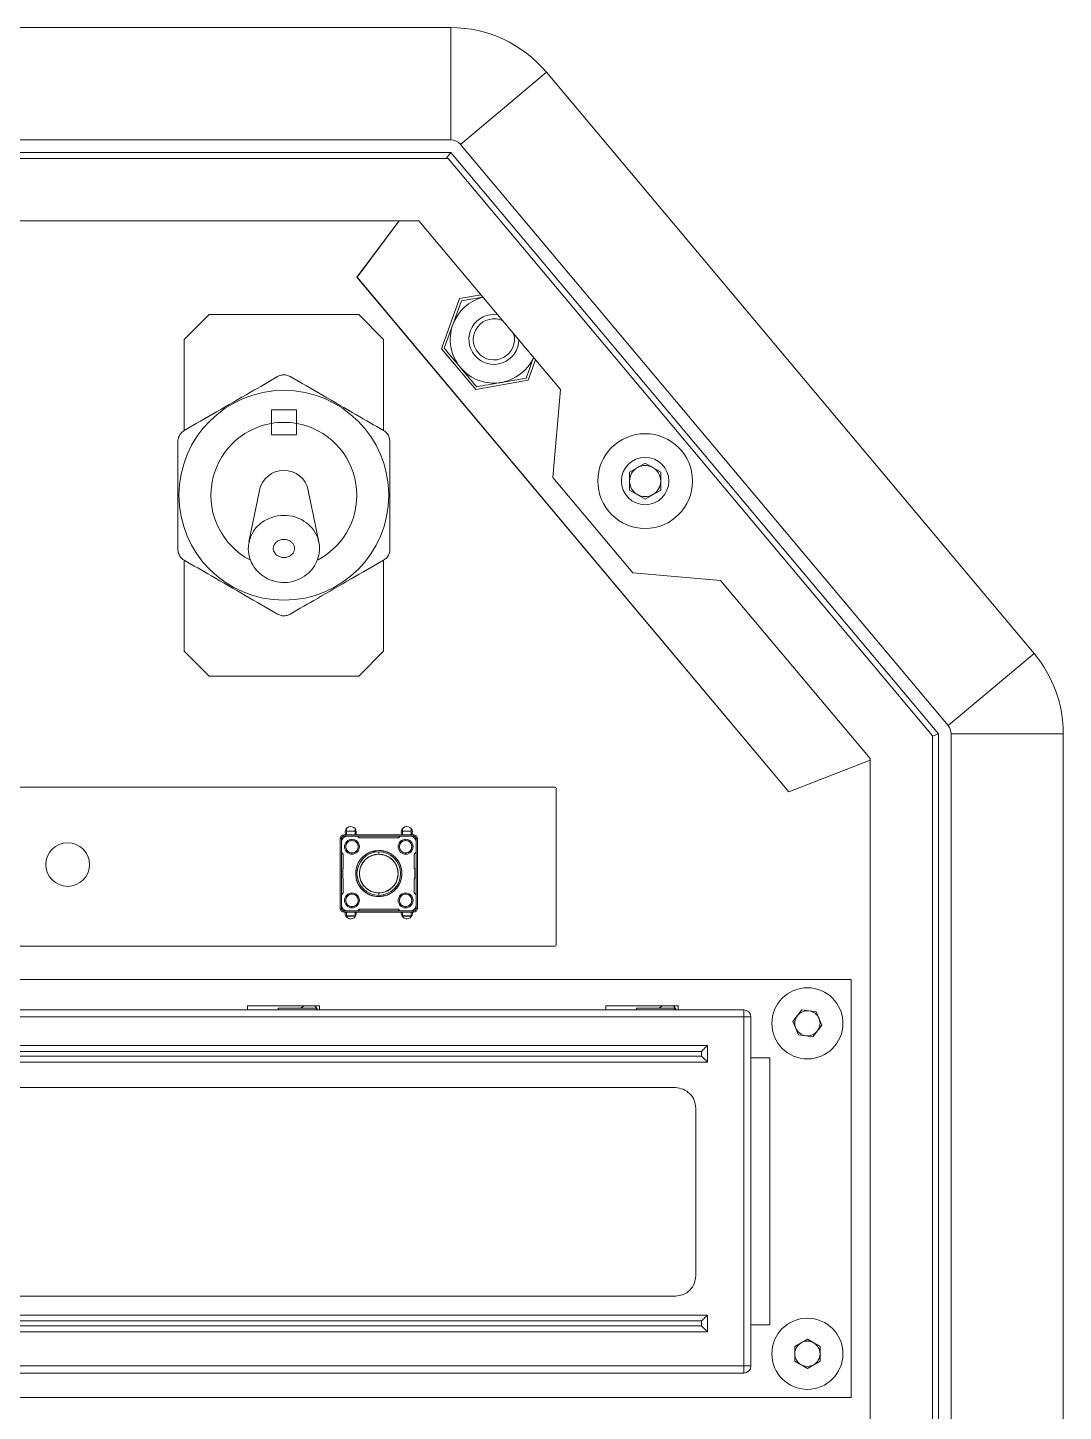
# Model space of a CAD drawing. Header units: millimetres. Extents: x -1 to 210, y -19 to 296.
# Drawn here: x 127.2 to 210.2, y 185.1 to 296.1 of the extents above; entities that cross this region are included whole.
import ezdxf

# ---------------------------------------------------------------- set-up
doc = ezdxf.new("R2010")
doc.units = ezdxf.units.MM

msp = doc.modelspace()

# ---------------------------------------------------------------- linework, layer by layer
at = {"color": 7, "linetype": 'Continuous', "lineweight": 15}
for p, q in [((48.35, 296.08), (161.13, 296.08)), ((161.13, 287.08), (161.13, 296.08)), ((161.89, 286.72), (168.79, 292.5)), ((168.79, 292.5), (207.9, 245.89)), ((161.13, 287.08), (48.35, 287.08)), ((201.01, 240.11), (161.89, 286.72)), ((161.13, 286.08), (48.35, 286.08)), ((160.91, 285.58), (48.58, 285.58)), ((161.13, 286.08), (160.75, 285.58)), ((160.75, 285.58), (161.13, 286.08)), ((199.74, 239.29), (160.91, 285.58)), ((200.24, 239.46), (161.13, 286.08)), ((158.57, 280.58), (50.91, 280.58)), ((156.99, 280.58), (153.6, 276.08)), ((153.61, 276.08), (156.99, 280.58)), ((169.92, 267.05), (158.57, 280.58)), ((188.24, 234.8), (153.6, 276.08)), ((188.24, 234.81), (153.61, 276.08)), ((161.83, 274.35), (160.37, 270.33)), ((163.55, 274.65), (161.83, 274.35)), ((161.98, 274.17), (163.69, 274.47)), ((141.74, 273.08), (139.74, 271.08)), ((153.74, 273.08), (141.74, 273.08)), ((155.74, 271.08), (153.74, 273.08)), ((160.6, 270.37), (161.29, 272.27)), ((139.74, 271.08), (139.74, 263.77)), ((155.74, 263.77), (155.74, 271.08)), ((160.37, 270.33), (163.12, 267.06)), ((167.77, 269.62), (167.18, 267.98)), ((167.32, 267.8), (167.92, 269.44)), ((163.12, 267.06), (167.32, 267.8)), ((167.18, 267.98), (165.19, 267.63)), ((169.3, 260.01), (169.92, 267.05)), ((148.74, 265.43), (146.74, 265.43)), ((146.74, 265.43), (146.74, 264.34)), ((148.74, 264.34), (148.74, 265.43)), ((146.74, 264.34), (146.74, 263.43)), ((148.74, 263.43), (148.74, 264.34)), ((146.74, 263.43), (148.74, 263.43)), ((175.46, 260.44), (176.71, 261.16)), ((176.71, 261.16), (177.96, 260.44)), ((175.72, 252.37), (169.3, 260.01)), ((175.46, 258.99), (175.46, 260.44)), ((177.96, 260.44), (177.96, 258.99)), ((145.78, 258.97), (144.94, 254.84)), ((150.54, 254.84), (149.7, 258.97)), ((176.71, 258.27), (175.46, 258.99)), ((177.96, 258.99), (176.71, 258.27)), ((139.74, 253.38), (139.74, 246.08)), ((155.74, 246.08), (155.74, 253.38)), ((182.76, 251.75), (175.72, 252.37)), ((194.74, 237.47), (182.76, 251.75)), ((139.74, 246.08), (141.74, 244.08)), ((153.74, 244.08), (155.74, 246.08)), ((201.01, 240.11), (207.9, 245.89)), ((141.74, 244.08), (153.74, 244.08)), ((199.74, 239.27), (200.24, 239.46)), ((200.24, 239.46), (199.74, 239.27)), ((199.74, 173.91), (199.74, 239.29)), ((200.24, 173.41), (200.24, 239.46)), ((201.24, 239.46), (210.24, 239.46)), ((201.24, 173.07), (201.24, 239.46)), ((210.24, 239.46), (210.24, 173.07)), ((194.74, 175.73), (194.74, 237.47)), ((188.24, 234.8), (194.74, 237.33)), ((194.74, 237.33), (188.24, 234.81)), ((39.45, 235.18), (169.45, 235.18)), ((169.58, 235.05), (169.58, 222.55)), ((152.25, 231.05), (152.25, 225.45)), ((152.35, 231.05), (152.25, 231.05)), ((152.35, 230.75), (152.35, 231.05)), ((158.15, 231.35), (152.55, 231.35)), ((152.55, 231.35), (152.55, 231.25)), ((152.55, 231.25), (152.85, 231.25)), ((152.75, 231.65), (152.75, 231.85)), ((152.75, 231.65), (153.45, 231.65)), ((152.75, 231.65), (153.45, 231.65)), ((152.75, 231.65), (152.75, 231.35)), ((152.91, 231.35), (152.75, 231.35)), ((152.85, 231.25), (153.59, 231.25)), ((153.2, 230.9), (153.2, 231)), ((153.45, 231.35), (153.29, 231.35)), ((153.45, 231.65), (153.45, 231.85)), ((153.45, 231.35), (153.45, 231.65)), ((157.11, 231.25), (153.59, 231.25)), ((153.85, 231.1), (156.85, 231.1)), ((157.85, 231.25), (157.11, 231.25)), ((157.25, 231.65), (157.25, 231.85)), ((157.95, 231.65), (157.25, 231.65)), ((157.95, 231.65), (157.25, 231.65)), ((157.25, 231.65), (157.25, 231.35)), ((157.41, 231.35), (157.25, 231.35)), ((157.5, 230.9), (157.5, 231)), ((157.95, 231.35), (157.79, 231.35)), ((157.85, 231.25), (158.15, 231.25)), ((157.95, 231.85), (157.95, 231.65)), ((157.95, 231.35), (157.95, 231.65)), ((158.15, 231.25), (158.15, 231.35)), ((158.35, 231.05), (158.45, 231.05)), ((158.35, 231.05), (158.35, 230.75)), ((158.45, 225.45), (158.45, 231.05)), ((152.35, 230.01), (152.35, 230.75)), ((152.35, 230.01), (152.35, 226.49)), ((152.5, 229.75), (152.5, 228.7)), ((153.2, 229.8), (153.2, 229.9)), ((155.35, 230.1), (154.69, 229.97)), ((155.35, 230), (155.35, 229.8)), ((157.5, 229.8), (157.5, 229.9)), ((158.2, 229.75), (158.2, 228.7)), ((158.35, 230.01), (158.35, 230.75)), ((158.35, 226.49), (158.35, 230.01)), ((152.48, 227.86), (152.48, 228.63)), ((158.23, 228.63), (158.23, 227.86)), ((152.5, 226.75), (152.5, 227.8)), ((158.2, 227.8), (158.2, 226.75)), ((152.35, 225.75), (152.35, 226.49)), ((153.2, 226.7), (153.2, 226.6)), ((155.35, 226.7), (155.35, 226.5)), ((155.35, 226.4), (156.02, 226.52)), ((157.5, 226.6), (157.5, 226.7)), ((158.35, 226.49), (158.35, 225.75)), ((152.35, 225.45), (152.25, 225.45)), ((152.35, 225.75), (152.35, 225.45)), ((152.55, 225.15), (152.55, 225.25)), ((152.85, 225.25), (152.55, 225.25)), ((153.59, 225.25), (152.85, 225.25)), ((153.2, 225.6), (153.2, 225.5)), ((157.11, 225.25), (153.59, 225.25)), ((156.85, 225.4), (153.85, 225.4)), ((157.85, 225.25), (157.11, 225.25)), ((157.5, 225.5), (157.5, 225.6)), ((158.15, 225.25), (157.85, 225.25)), ((158.15, 225.15), (158.15, 225.25)), ((158.35, 225.75), (158.35, 225.45)), ((158.35, 225.45), (158.45, 225.45)), ((152.55, 225.15), (158.15, 225.15)), ((152.65, 225.07), (152.66, 225.15)), ((152.75, 225.15), (152.91, 225.15)), ((152.75, 225.15), (152.75, 224.85)), ((153.45, 224.85), (152.75, 224.85)), ((152.75, 224.84), (152.75, 224.79)), ((153.45, 224.84), (152.75, 224.84)), ((153.29, 225.15), (153.45, 225.15)), ((153.45, 224.85), (153.45, 225.15)), ((153.45, 224.84), (153.45, 224.79)), ((157.15, 225.07), (157.16, 225.15)), ((157.25, 225.15), (157.41, 225.15)), ((157.25, 225.15), (157.25, 224.85)), ((157.25, 224.85), (157.95, 224.85)), ((157.95, 224.84), (157.25, 224.84)), ((157.25, 224.79), (157.25, 224.84)), ((157.79, 225.15), (157.95, 225.15)), ((157.95, 224.85), (157.95, 225.15)), ((157.95, 224.84), (157.95, 224.79)), ((169.45, 222.43), (39.45, 222.43)), ((193.22, 219.74), (14.74, 219.74)), ((193.22, 186.24), (193.22, 219.74)), ((150.61, 217.63), (144.82, 217.63)), ((144.82, 217.63), (144.82, 217.33)), ((149.36, 217.63), (149.06, 217.45)), ((150.34, 217.45), (150.23, 217.63)), ((150.44, 217.33), (150.25, 217.63)), ((150.61, 217.33), (150.61, 217.63)), ((173.57, 217.63), (173.57, 217.33)), ((179.36, 217.63), (173.57, 217.63)), ((178.11, 217.63), (177.82, 217.45)), ((179.09, 217.45), (178.98, 217.63)), ((179.19, 217.33), (179, 217.63)), ((179.36, 217.33), (179.36, 217.63)), ((24.77, 217.33), (184.62, 217.33)), ((24.77, 216.75), (184.62, 216.75)), ((147.27, 217.33), (147.27, 217.45)), ((147.27, 217.45), (150.34, 217.45)), ((147.27, 217.33), (147.27, 217.45)), ((150.34, 217.45), (150.34, 217.33)), ((176.02, 217.45), (179.09, 217.45)), ((176.02, 217.33), (176.02, 217.45)), ((176.02, 217.33), (176.02, 217.45)), ((179.09, 217.45), (179.09, 217.33)), ((184.62, 216.75), (184.62, 217.33)), ((184.62, 216.75), (184.62, 188.77)), ((185.19, 216.75), (184.62, 216.75)), ((185.19, 216.75), (185.19, 188.77)), ((188.56, 216.39), (189.27, 217.32)), ((189.01, 215.31), (188.56, 216.39)), ((189.27, 217.32), (190.43, 217.16)), ((190.43, 217.16), (190.87, 216.09)), ((190.16, 215.16), (189.01, 215.31)), ((190.87, 216.09), (190.16, 215.16)), ((181.71, 214.47), (27.8, 214.47)), ((181.71, 213.13), (181.71, 214.47)), ((27.8, 213.13), (181.71, 213.13)), ((181.23, 213.99), (28.28, 213.99)), ((28.28, 213.6), (181.23, 213.6)), ((181.23, 213.6), (181.23, 213.99)), ((185.19, 213.47), (186.71, 213.47)), ((186.71, 213.47), (186.71, 192.05)), ((179.13, 211.08), (30.38, 211.08)), ((180.77, 196), (180.77, 209.44)), ((30.38, 194.37), (179.13, 194.37)), ((181.71, 192.85), (27.8, 192.85)), ((181.23, 192.37), (28.28, 192.37)), ((28.28, 191.98), (181.23, 191.98)), ((181.23, 191.98), (181.23, 192.37)), ((181.71, 191.51), (181.71, 192.85)), ((186.71, 192.05), (185.19, 192.05)), ((27.8, 191.51), (181.71, 191.51)), ((188.71, 190.32), (189.72, 190.9)), ((189.72, 190.9), (190.73, 190.32)), ((188.71, 189.15), (188.71, 190.32)), ((190.73, 190.32), (190.73, 189.15)), ((184.62, 188.77), (24.77, 188.77)), ((184.62, 188.19), (184.62, 188.77)), ((184.62, 188.77), (185.19, 188.77)), ((189.72, 188.57), (188.71, 189.15)), ((190.73, 189.15), (189.72, 188.57)), ((184.62, 188.19), (24.77, 188.19)), ((14.74, 186.24), (193.22, 186.24))]:
    msp.add_line(p, q, dxfattribs=at)
at = {"color": 7, "linetype": 'Continuous', "lineweight": 15, "flags": 128}
for points in [[(152.71, 231.35), (152.69, 231.4), (152.65, 231.57)], [(157.21, 231.35), (157.19, 231.4), (157.15, 231.57)]]:
    msp.add_lwpolyline(points, dxfattribs=at)
at = {"color": 7, "linetype": 'Continuous', "lineweight": 15}
for centre, radius in [((147.74, 258.58), 8.41), ((176.71, 259.72), 3.8), ((176.71, 259.72), 1.9), ((130.4, 228.97), 1.75), ((189.72, 216.24), 2.85), ((189.72, 189.74), 2.85)]:
    msp.add_circle(centre, radius, dxfattribs=at)
for centre, radius, start, end in [((161.13, 286.08), 10, 40, 90), ((161.13, 286.08), 1, 40, 90), ((164.58, 271.08), 3.5, 104.4887, 160), ((164.58, 271.08), 2, 81.0877, 358.9123), ((164.58, 271.08), 3.5, 160, 220), ((164.58, 271.08), 1.65, 63.9949, 16.0051), ((164.58, 271.08), 3.5, 280, 335.5113), ((164.58, 271.08), 3.5, 220, 280), ((147.74, 258.58), 5.85, 99.8425, 242.3535), ((147.74, 258.58), 5.85, 80.1575, 99.8425), ((147.74, 258.58), 5.85, 297.9869, 80.1575), ((176.71, 259.72), 1.25, 120, 180), ((176.71, 259.72), 1.25, 60, 120), ((176.71, 259.72), 1.25, 0, 60), ((147.74, 258.58), 2, 11.3701, 168.8012), ((176.71, 259.72), 1.25, 180, 240), ((176.71, 259.72), 1.25, 300, 0), ((176.71, 259.72), 1.25, 240, 300), ((200.24, 239.46), 10, 0, 40), ((200.24, 239.46), 1, 0, 40), ((169.45, 235.05), 0.126, 359.6977, 90.3023), ((153.1, 231.57), 0.45, 330.006, 180), ((157.6, 231.57), 0.45, 330.006, 180), ((152.55, 231.05), 0.3, 90, 180), ((152.85, 230.75), 0.5, 90, 180), ((152.55, 231.05), 0.2, 90, 180), ((153.2, 230.4), 0.6, 90, 270), ((153.2, 230.4), 0.5, 90, 270), ((153.2, 230.4), 0.6, 270, 90), ((153.2, 230.4), 0.5, 270, 90), ((153.59, 231.1), 0.15, 30, 90), ((153.85, 231.25), 0.15, 210, 270), ((156.85, 231.25), 0.15, 270, 330), ((157.5, 230.4), 0.6, 90, 270), ((157.11, 231.1), 0.15, 90, 150), ((157.5, 230.4), 0.5, 90, 270), ((157.5, 230.4), 0.6, 270, 90), ((157.5, 230.4), 0.5, 270, 90), ((157.85, 230.75), 0.5, 0, 90), ((158.15, 231.05), 0.3, 0, 90), ((158.15, 231.05), 0.2, 0, 90), ((152.5, 230.01), 0.15, 180, 240), ((152.35, 229.75), 0.15, 0, 60), ((155.35, 228.25), 1.85, 90, 270), ((155.35, 228.25), 1.75, 90, 270), ((155.35, 228.25), 1.55, 90, 270), ((155.35, 228.25), 1.85, 270, 90), ((155.35, 228.25), 1.75, 270, 90), ((155.35, 228.25), 1.55, 270, 90), ((158.35, 229.75), 0.15, 120, 180), ((158.2, 230.01), 0.15, 300, 0), ((152.4, 228.7), 0.1, 318.5904, 0), ((158.3, 228.7), 0.1, 180, 221.4096), ((152.4, 227.8), 0.1, 0, 41.4096), ((158.3, 227.8), 0.1, 138.5904, 180), ((152.5, 226.49), 0.15, 120, 180), ((152.35, 226.75), 0.15, 300, 0), ((153.2, 226.1), 0.6, 90, 270), ((153.2, 226.1), 0.5, 90, 270), ((153.2, 226.1), 0.6, 270, 90), ((153.2, 226.1), 0.5, 270, 90), ((157.5, 226.1), 0.6, 90, 270), ((157.5, 226.1), 0.5, 90, 270), ((157.5, 226.1), 0.6, 270, 90), ((157.5, 226.1), 0.5, 270, 90), ((158.35, 226.75), 0.15, 180, 240), ((158.2, 226.49), 0.15, 0, 60), ((152.55, 225.45), 0.3, 180, 270), ((152.85, 225.75), 0.5, 180, 270), ((152.55, 225.45), 0.2, 180, 270), ((153.59, 225.4), 0.15, 270, 330), ((153.85, 225.25), 0.15, 90, 150), ((156.85, 225.25), 0.15, 30, 90), ((157.11, 225.4), 0.15, 210, 270), ((157.85, 225.75), 0.5, 270, 0), ((158.15, 225.45), 0.3, 270, 0), ((158.15, 225.45), 0.2, 270, 0), ((153.1, 225.07), 0.45, 180, 9.5994), ((157.6, 225.07), 0.45, 180, 9.5994), ((169.45, 222.55), 0.126, 269.6992, 0.3017), ((184.62, 216.75), 0.574, 0, 90), ((189.72, 216.24), 1.01, 142.5227, 202.5227), ((189.72, 216.24), 1.01, 82.5227, 142.5227), ((189.72, 216.24), 1.01, 22.5227, 82.5227), ((189.72, 216.24), 1.01, 322.5227, 22.5227), ((189.72, 216.24), 1.01, 202.5227, 262.5227), ((189.72, 216.24), 1.01, 262.5227, 322.5227), ((189.72, 189.74), 1.01, 120, 180), ((189.72, 189.74), 1.01, 180, 240), ((189.72, 189.74), 1.01, 60, 120), ((189.72, 189.74), 1.01, 0, 60), ((189.72, 189.74), 1.01, 300, 0), ((184.62, 188.77), 0.574, 270, 0), ((189.72, 189.74), 1.01, 240, 300)]:
    msp.add_arc(centre, radius, start, end, dxfattribs=at)
for points, knots in [([(161.29, 272.27), (161.31, 272.32), (161.54, 272.96), (161.77, 273.59), (161.98, 274.17)], [0, 0, 0, 0, 0.070175, 1, 1, 1, 1]), ([(161.9, 268.83), (161.78, 268.97), (161.34, 269.49), (160.91, 270), (160.6, 270.37)], [0, 0, 0, 0, 0.268633, 1, 1, 1, 1]), ([(163.2, 267.28), (163.09, 267.41), (162.66, 267.91), (162.22, 268.44), (161.9, 268.83)], [0, 0, 0, 0, 0.25755, 1, 1, 1, 1]), ([(139.74, 263.77), (140.61, 264.27), (142.36, 265.28), (144.9, 266.75), (146.52, 267.68), (147.24, 268.1)], [0, 0, 0, 0, 0.348909, 0.707029, 1, 1, 1, 1]), ([(148.24, 268.1), (148.15, 268.15), (147.96, 268.23), (147.64, 268.25), (147.4, 268.19), (147.27, 268.12), (147.24, 268.1)], [0, 0, 0, 0, 0.298465, 0.597313, 0.889443, 1, 1, 1, 1]), ([(148.24, 268.1), (149.11, 267.6), (150.86, 266.59), (153.4, 265.12), (155.02, 264.19), (155.74, 263.77)], [0, 0, 0, 0, 0.348909, 0.707029, 1, 1, 1, 1]), ([(165.19, 267.63), (165.14, 267.62), (164.47, 267.5), (163.81, 267.39), (163.2, 267.28)], [0, 0, 0, 0, 0.070173, 1, 1, 1, 1]), ([(139.74, 263.77), (139.66, 263.71), (139.49, 263.59), (139.32, 263.32), (139.25, 263.08), (139.24, 262.94), (139.24, 262.91)], [0, 0, 0, 0, 0.29847, 0.597318, 0.889445, 1, 1, 1, 1]), ([(156.24, 262.91), (156.23, 263.01), (156.21, 263.22), (156.06, 263.5), (155.89, 263.68), (155.77, 263.75), (155.74, 263.77)], [0, 0, 0, 0, 0.298465, 0.597311, 0.889445, 1, 1, 1, 1]), ([(139.24, 254.25), (139.24, 254.46), (139.24, 255.68), (139.24, 257.97), (139.24, 260.67), (139.24, 262.3), (139.24, 262.91)], [0, 0, 0, 0, 0.076591, 0.427385, 0.788397, 1, 1, 1, 1]), ([(156.24, 262.91), (156.24, 262.3), (156.24, 260.7), (156.24, 258), (156.24, 255.71), (156.24, 254.46), (156.24, 254.25)], [0, 0, 0, 0, 0.211602, 0.562104, 0.923409, 1, 1, 1, 1]), ([(144.96, 254.9), (145.05, 255.17), (145.24, 255.74), (145.72, 256.22), (146.29, 256.62), (146.95, 256.92), (147.93, 257.01), (148.81, 256.82), (149.57, 256.41), (150.14, 255.81), (150.47, 255.27), (150.5, 254.93), (150.51, 254.86)], [0, 0, 0, 0, 0.1165242, 0.240955, 0.2619552, 0.3975407, 0.5239034, 0.6419287, 0.7528634, 0.8594203, 0.9736585, 1, 1, 1, 1]), ([(139.24, 254.25), (139.25, 254.14), (139.27, 253.94), (139.42, 253.65), (139.59, 253.47), (139.71, 253.4), (139.74, 253.38)], [0, 0, 0, 0, 0.298465, 0.597312, 0.889439, 1, 1, 1, 1]), ([(144.98, 254.9), (144.95, 254.76), (144.85, 254.36), (144.93, 253.7), (145.21, 252.99), (145.66, 252.41), (146.26, 251.95), (146.99, 251.65), (147.8, 251.55), (148.64, 251.68), (149.4, 252.05), (149.99, 252.59), (150.4, 253.24), (150.59, 253.97), (150.63, 254.53), (150.53, 254.82), (150.52, 254.87)], [0, 0, 0, 0, 0.042612, 0.123111, 0.197712, 0.271159, 0.34625, 0.424754, 0.506618, 0.59177, 0.680025, 0.757761, 0.833777, 0.90914, 0.984814, 1, 1, 1, 1]), ([(148.56, 254.14), (148.58, 254.19), (148.6, 254.31), (148.58, 254.5), (148.48, 254.69), (148.32, 254.86), (148.09, 254.99), (147.8, 255.06), (147.48, 255.03), (147.19, 254.89), (146.99, 254.68), (146.89, 254.45), (146.88, 254.23), (146.95, 254.04), (147.07, 253.86), (147.26, 253.71), (147.52, 253.6), (147.83, 253.57), (148.14, 253.65), (148.39, 253.82), (148.52, 254), (148.55, 254.11), (148.56, 254.14)], [0, 0, 0, 0, 0.031289, 0.07422, 0.115227, 0.160752, 0.213494, 0.273394, 0.338273, 0.404225, 0.466222, 0.509995, 0.553913, 0.594691, 0.632157, 0.684411, 0.740616, 0.802873, 0.868115, 0.932328, 0.981568, 1, 1, 1, 1]), ([(155.74, 253.38), (155.83, 253.44), (156, 253.56), (156.17, 253.83), (156.24, 254.07), (156.24, 254.21), (156.24, 254.25)], [0, 0, 0, 0, 0.298469, 0.597318, 0.889445, 1, 1, 1, 1]), ([(147.24, 249.05), (146.38, 249.55), (144.62, 250.56), (142.08, 252.03), (140.47, 252.96), (139.74, 253.38)], [0, 0, 0, 0, 0.348909, 0.707029, 1, 1, 1, 1]), ([(155.74, 253.38), (154.88, 252.88), (153.12, 251.87), (150.58, 250.4), (148.97, 249.47), (148.24, 249.05)], [0, 0, 0, 0, 0.348909, 0.70703, 1, 1, 1, 1]), ([(147.24, 249.05), (147.34, 249.01), (147.52, 248.92), (147.84, 248.91), (148.09, 248.97), (148.21, 249.03), (148.24, 249.05)], [0, 0, 0, 0, 0.2984684, 0.5973149, 0.8894432, 1, 1, 1, 1]), ([(152.35, 230.75), (152.36, 230.81), (152.37, 230.91), (152.43, 231.02), (152.49, 231.1), (152.57, 231.17), (152.69, 231.23), (152.79, 231.24), (152.85, 231.25)], [0, 0, 0, 0, 0.23944, 0.368217, 0.499997, 0.628776, 0.760555, 1, 1, 1, 1]), ([(152.55, 231.25), (152.53, 231.24), (152.47, 231.24), (152.42, 231.2), (152.38, 231.16), (152.36, 231.11), (152.35, 231.07), (152.35, 231.05)], [0, 0, 0, 0, 0.250847, 0.499127, 0.624048, 0.745973, 1, 1, 1, 1]), ([(153.2, 230.9), (153.14, 230.89), (153.04, 230.88), (152.93, 230.82), (152.85, 230.75), (152.78, 230.67), (152.72, 230.56), (152.71, 230.46), (152.7, 230.4)], [0, 0, 0, 0, 0.239444, 0.368223, 0.499999, 0.628783, 0.76056, 1, 1, 1, 1]), ([(152.75, 231.35), (152.75, 231.39), (152.75, 231.47), (152.75, 231.57), (152.75, 231.63), (152.75, 231.64), (152.75, 231.65)], [0, 0, 0, 0, 0.250553, 0.499895, 0.747775, 1, 1, 1, 1]), ([(153.7, 230.4), (153.69, 230.46), (153.68, 230.56), (153.62, 230.67), (153.56, 230.75), (153.48, 230.82), (153.36, 230.88), (153.26, 230.89), (153.2, 230.9)], [0, 0, 0, 0, 0.2394407, 0.3682195, 0.4999999, 0.6287739, 0.7605583, 1, 1, 1, 1]), ([(153.45, 231.65), (153.45, 231.64), (153.45, 231.63), (153.45, 231.57), (153.45, 231.47), (153.45, 231.39), (153.45, 231.35)], [0, 0, 0, 0, 0.250549, 0.499894, 0.747774, 1, 1, 1, 1]), ([(153.59, 231.25), (153.6, 231.25), (153.63, 231.24), (153.67, 231.23), (153.7, 231.2), (153.71, 231.18), (153.72, 231.17)], [0, 0, 0, 0, 0.251207, 0.499908, 0.745869, 1, 1, 1, 1]), ([(153.72, 231.17), (153.73, 231.16), (153.74, 231.14), (153.78, 231.12), (153.81, 231.1), (153.84, 231.1), (153.85, 231.1)], [0, 0, 0, 0, 0.251218, 0.499902, 0.74587, 1, 1, 1, 1]), ([(156.85, 231.1), (156.86, 231.1), (156.89, 231.1), (156.93, 231.12), (156.96, 231.14), (156.97, 231.16), (156.98, 231.17)], [0, 0, 0, 0, 0.251211, 0.499911, 0.74587, 1, 1, 1, 1]), ([(156.98, 231.17), (156.99, 231.18), (157, 231.2), (157.04, 231.23), (157.07, 231.24), (157.1, 231.25), (157.11, 231.25)], [0, 0, 0, 0, 0.251214, 0.499892, 0.745875, 1, 1, 1, 1]), ([(157.5, 230.9), (157.44, 230.89), (157.34, 230.88), (157.23, 230.82), (157.15, 230.75), (157.08, 230.67), (157.02, 230.56), (157.01, 230.46), (157, 230.4)], [0, 0, 0, 0, 0.239444, 0.368225, 0.499999, 0.628783, 0.76056, 1, 1, 1, 1]), ([(157.25, 231.35), (157.25, 231.39), (157.25, 231.47), (157.25, 231.57), (157.25, 231.63), (157.25, 231.64), (157.25, 231.65)], [0, 0, 0, 0, 0.250553, 0.499895, 0.747775, 1, 1, 1, 1]), ([(158, 230.4), (157.99, 230.46), (157.98, 230.56), (157.92, 230.67), (157.86, 230.75), (157.78, 230.82), (157.66, 230.88), (157.56, 230.89), (157.5, 230.9)], [0, 0, 0, 0, 0.2394403, 0.3682189, 0.4999991, 0.6287789, 0.7605587, 1, 1, 1, 1]), ([(157.85, 231.25), (157.91, 231.24), (158.01, 231.23), (158.13, 231.17), (158.21, 231.1), (158.27, 231.02), (158.33, 230.91), (158.34, 230.81), (158.35, 230.75)], [0, 0, 0, 0, 0.239444, 0.369383, 0.500001, 0.629935, 0.76056, 1, 1, 1, 1]), ([(157.95, 231.65), (157.95, 231.64), (157.95, 231.63), (157.95, 231.57), (157.95, 231.47), (157.95, 231.39), (157.95, 231.35)], [0, 0, 0, 0, 0.250549, 0.499894, 0.747774, 1, 1, 1, 1]), ([(158.35, 231.05), (158.35, 231.07), (158.34, 231.13), (158.3, 231.18), (158.26, 231.21), (158.22, 231.24), (158.18, 231.24), (158.15, 231.25)], [0, 0, 0, 0, 0.2508472, 0.4991179, 0.6240527, 0.7459804, 1, 1, 1, 1]), ([(152.43, 229.88), (152.42, 229.88), (152.39, 229.9), (152.37, 229.93), (152.35, 229.97), (152.35, 229.99), (152.35, 230.01)], [0, 0, 0, 0, 0.25121, 0.499893, 0.745853, 1, 1, 1, 1]), ([(152.5, 229.75), (152.5, 229.76), (152.5, 229.79), (152.48, 229.82), (152.46, 229.85), (152.44, 229.87), (152.43, 229.88)], [0, 0, 0, 0, 0.251231, 0.499898, 0.745889, 1, 1, 1, 1]), ([(152.7, 230.4), (152.71, 230.33), (152.72, 230.24), (152.78, 230.12), (152.84, 230.04), (152.92, 229.98), (153.04, 229.91), (153.14, 229.9), (153.2, 229.9)], [0, 0, 0, 0, 0.239447, 0.368225, 0.500003, 0.628776, 0.760559, 1, 1, 1, 1]), ([(153.2, 229.9), (153.26, 229.9), (153.36, 229.91), (153.48, 229.98), (153.56, 230.04), (153.62, 230.12), (153.68, 230.24), (153.69, 230.33), (153.7, 230.4)], [0, 0, 0, 0, 0.23944, 0.36822, 0.499993, 0.628778, 0.760552, 1, 1, 1, 1]), ([(155.35, 230.1), (155.12, 230.07), (154.76, 230.03), (154.33, 229.8), (154.03, 229.56), (153.79, 229.27), (153.57, 228.84), (153.46, 228.25), (153.57, 227.65), (153.79, 227.22), (154.03, 226.93), (154.33, 226.69), (154.76, 226.46), (155.12, 226.42), (155.35, 226.4)], [0, 0, 0, 0, 0.119722, 0.184814, 0.25, 0.315093, 0.380279, 0.5, 0.619722, 0.684814, 0.75, 0.815093, 0.880279, 1, 1, 1, 1]), ([(155.35, 229.8), (155.16, 229.78), (154.86, 229.74), (154.49, 229.55), (154.25, 229.35), (154.05, 229.1), (153.85, 228.74), (153.82, 228.44), (153.8, 228.25)], [0, 0, 0, 0, 0.239443, 0.36961, 0.5, 0.630168, 0.760556, 1, 1, 1, 1]), ([(155.35, 226.4), (155.58, 226.42), (155.94, 226.46), (156.37, 226.69), (156.67, 226.93), (156.91, 227.22), (157.13, 227.65), (157.25, 228.25), (157.13, 228.84), (156.91, 229.27), (156.67, 229.56), (156.37, 229.8), (155.94, 230.03), (155.58, 230.07), (155.35, 230.1)], [0, 0, 0, 0, 0.119721, 0.184814, 0.25, 0.315093, 0.380278, 0.5, 0.619721, 0.684815, 0.75, 0.815093, 0.880278, 1, 1, 1, 1]), ([(156.08, 229.94), (156.07, 229.95), (155.85, 230.07), (155.59, 230.08), (155.35, 230.1)], [0, 0, 0, 0, 0.0776435, 1, 1, 1, 1]), ([(156.9, 228.25), (156.88, 228.44), (156.85, 228.74), (156.66, 229.1), (156.46, 229.35), (156.21, 229.55), (155.85, 229.74), (155.55, 229.78), (155.35, 229.8)], [0, 0, 0, 0, 0.239444, 0.369612, 0.5, 0.630168, 0.760557, 1, 1, 1, 1]), ([(157, 230.4), (157.01, 230.33), (157.02, 230.24), (157.08, 230.12), (157.14, 230.04), (157.22, 229.98), (157.34, 229.91), (157.44, 229.9), (157.5, 229.9)], [0, 0, 0, 0, 0.239447, 0.368225, 0.500003, 0.628776, 0.760559, 1, 1, 1, 1]), ([(157.5, 229.9), (157.56, 229.9), (157.66, 229.91), (157.78, 229.98), (157.86, 230.04), (157.92, 230.12), (157.98, 230.24), (157.99, 230.33), (158, 230.4)], [0, 0, 0, 0, 0.23944, 0.368221, 0.499993, 0.628776, 0.760552, 1, 1, 1, 1]), ([(158.28, 229.88), (158.27, 229.87), (158.24, 229.85), (158.22, 229.82), (158.2, 229.79), (158.2, 229.76), (158.2, 229.75)], [0, 0, 0, 0, 0.2512221, 0.4999162, 0.7458886, 1, 1, 1, 1]), ([(158.35, 230.01), (158.35, 229.99), (158.35, 229.97), (158.33, 229.93), (158.31, 229.9), (158.29, 229.88), (158.28, 229.88)], [0, 0, 0, 0, 0.251222, 0.499925, 0.745869, 1, 1, 1, 1]), ([(152.48, 228.63), (152.48, 228.64), (152.5, 228.66), (152.5, 228.68), (152.5, 228.7)], [0, 0, 0, 0, 0.499996, 1, 1, 1, 1]), ([(158.2, 228.7), (158.2, 228.68), (158.2, 228.66), (158.22, 228.64), (158.23, 228.63)], [0, 0, 0, 0, 0.500004, 1, 1, 1, 1]), ([(152.5, 227.8), (152.5, 227.81), (152.5, 227.83), (152.48, 227.85), (152.48, 227.86)], [0, 0, 0, 0, 0.500055, 1, 1, 1, 1]), ([(153.8, 228.25), (153.82, 228.05), (153.85, 227.75), (154.05, 227.39), (154.25, 227.14), (154.49, 226.94), (154.85, 226.75), (155.16, 226.72), (155.35, 226.7)], [0, 0, 0, 0, 0.239442, 0.368952, 0.500003, 0.629515, 0.760556, 1, 1, 1, 1]), ([(155.35, 226.7), (155.55, 226.72), (155.85, 226.75), (156.21, 226.94), (156.45, 227.14), (156.66, 227.39), (156.85, 227.75), (156.88, 228.05), (156.9, 228.25)], [0, 0, 0, 0, 0.239444, 0.368954, 0.500006, 0.629514, 0.760558, 1, 1, 1, 1]), ([(158.23, 227.86), (158.22, 227.85), (158.2, 227.83), (158.2, 227.81), (158.2, 227.8)], [0, 0, 0, 0, 0.499945, 1, 1, 1, 1]), ([(152.35, 226.49), (152.35, 226.5), (152.35, 226.53), (152.37, 226.56), (152.39, 226.59), (152.42, 226.61), (152.43, 226.62)], [0, 0, 0, 0, 0.251229, 0.499893, 0.745882, 1, 1, 1, 1]), ([(152.43, 226.62), (152.44, 226.62), (152.46, 226.64), (152.48, 226.67), (152.5, 226.71), (152.5, 226.73), (152.5, 226.75)], [0, 0, 0, 0, 0.251202, 0.499886, 0.745853, 1, 1, 1, 1]), ([(153.2, 226.6), (153.14, 226.59), (153.04, 226.58), (152.93, 226.52), (152.85, 226.45), (152.78, 226.37), (152.72, 226.26), (152.71, 226.16), (152.7, 226.1)], [0, 0, 0, 0, 0.239444, 0.368219, 0.5, 0.628776, 0.760551, 1, 1, 1, 1]), ([(153.7, 226.1), (153.69, 226.16), (153.68, 226.26), (153.62, 226.37), (153.56, 226.45), (153.48, 226.52), (153.36, 226.58), (153.26, 226.59), (153.2, 226.6)], [0, 0, 0, 0, 0.239449, 0.368227, 0.499999, 0.628776, 0.760558, 1, 1, 1, 1]), ([(154.66, 226.53), (154.66, 226.53), (154.87, 226.42), (155.11, 226.41), (155.35, 226.4)], [0, 0, 0, 0, 0.016699, 1, 1, 1, 1]), ([(157.5, 226.6), (157.44, 226.59), (157.34, 226.58), (157.23, 226.52), (157.15, 226.45), (157.08, 226.37), (157.02, 226.26), (157.01, 226.16), (157, 226.1)], [0, 0, 0, 0, 0.2394442, 0.3682188, 0.4999998, 0.6287756, 0.7605516, 1, 1, 1, 1]), ([(158, 226.1), (157.99, 226.16), (157.98, 226.26), (157.92, 226.37), (157.86, 226.45), (157.78, 226.52), (157.66, 226.58), (157.56, 226.59), (157.5, 226.6)], [0, 0, 0, 0, 0.239449, 0.368227, 0.499999, 0.628778, 0.760558, 1, 1, 1, 1]), ([(158.2, 226.75), (158.2, 226.73), (158.2, 226.71), (158.22, 226.67), (158.24, 226.64), (158.27, 226.62), (158.28, 226.62)], [0, 0, 0, 0, 0.251222, 0.499879, 0.74586, 1, 1, 1, 1]), ([(158.28, 226.62), (158.29, 226.61), (158.31, 226.59), (158.33, 226.56), (158.35, 226.53), (158.35, 226.5), (158.35, 226.49)], [0, 0, 0, 0, 0.2512143, 0.49991, 0.7458886, 1, 1, 1, 1]), ([(152.85, 225.25), (152.79, 225.25), (152.69, 225.26), (152.57, 225.33), (152.5, 225.39), (152.43, 225.47), (152.37, 225.59), (152.36, 225.68), (152.35, 225.75)], [0, 0, 0, 0, 0.239444, 0.369378, 0.500002, 0.629935, 0.760561, 1, 1, 1, 1]), ([(152.35, 225.45), (152.35, 225.42), (152.36, 225.37), (152.4, 225.31), (152.44, 225.28), (152.49, 225.25), (152.52, 225.25), (152.55, 225.25)], [0, 0, 0, 0, 0.250845, 0.499137, 0.624051, 0.745983, 1, 1, 1, 1]), ([(152.7, 226.1), (152.71, 226.03), (152.72, 225.94), (152.78, 225.82), (152.84, 225.74), (152.92, 225.68), (153.04, 225.61), (153.14, 225.6), (153.2, 225.6)], [0, 0, 0, 0, 0.23944, 0.368217, 0.499997, 0.628776, 0.760555, 1, 1, 1, 1]), ([(153.2, 225.6), (153.26, 225.6), (153.36, 225.61), (153.48, 225.68), (153.56, 225.74), (153.62, 225.82), (153.68, 225.94), (153.69, 226.03), (153.7, 226.1)], [0, 0, 0, 0, 0.239442, 0.36822, 0.499999, 0.628777, 0.76056, 1, 1, 1, 1]), ([(153.72, 225.32), (153.71, 225.31), (153.7, 225.29), (153.67, 225.27), (153.63, 225.25), (153.6, 225.25), (153.59, 225.25)], [0, 0, 0, 0, 0.251214, 0.499922, 0.745887, 1, 1, 1, 1]), ([(153.85, 225.4), (153.84, 225.4), (153.81, 225.39), (153.78, 225.38), (153.74, 225.35), (153.73, 225.33), (153.72, 225.32)], [0, 0, 0, 0, 0.251223, 0.499899, 0.745902, 1, 1, 1, 1]), ([(156.98, 225.32), (156.97, 225.33), (156.96, 225.35), (156.93, 225.38), (156.89, 225.39), (156.86, 225.4), (156.85, 225.4)], [0, 0, 0, 0, 0.251186, 0.499903, 0.745877, 1, 1, 1, 1]), ([(157.11, 225.25), (157.1, 225.25), (157.07, 225.25), (157.04, 225.27), (157, 225.29), (156.99, 225.31), (156.98, 225.32)], [0, 0, 0, 0, 0.251213, 0.49989, 0.745875, 1, 1, 1, 1]), ([(157, 226.1), (157.01, 226.03), (157.02, 225.94), (157.08, 225.82), (157.14, 225.74), (157.22, 225.68), (157.34, 225.61), (157.44, 225.6), (157.5, 225.6)], [0, 0, 0, 0, 0.23944, 0.368217, 0.499997, 0.628776, 0.760555, 1, 1, 1, 1]), ([(157.5, 225.6), (157.56, 225.6), (157.66, 225.61), (157.78, 225.68), (157.86, 225.74), (157.92, 225.82), (157.98, 225.94), (157.99, 226.03), (158, 226.1)], [0, 0, 0, 0, 0.239442, 0.36822, 0.499999, 0.628777, 0.76056, 1, 1, 1, 1]), ([(158.35, 225.75), (158.34, 225.68), (158.33, 225.59), (158.27, 225.47), (158.21, 225.39), (158.13, 225.33), (158.01, 225.26), (157.91, 225.25), (157.85, 225.25)], [0, 0, 0, 0, 0.239439, 0.369378, 0.499998, 0.629933, 0.760556, 1, 1, 1, 1]), ([(158.15, 225.25), (158.18, 225.25), (158.23, 225.26), (158.29, 225.29), (158.32, 225.33), (158.34, 225.38), (158.35, 225.42), (158.35, 225.45)], [0, 0, 0, 0, 0.250842, 0.499129, 0.624047, 0.745972, 1, 1, 1, 1]), ([(152.75, 225.15), (152.75, 225.11), (152.75, 225.02), (152.75, 224.93), (152.75, 224.86), (152.75, 224.85), (152.75, 224.85)], [0, 0, 0, 0, 0.250542, 0.499888, 0.747772, 1, 1, 1, 1]), ([(153.45, 225.15), (153.45, 225.11), (153.45, 225.02), (153.45, 224.93), (153.45, 224.86), (153.45, 224.85), (153.45, 224.85)], [0, 0, 0, 0, 0.250542, 0.499888, 0.747772, 1, 1, 1, 1]), ([(157.25, 224.85), (157.25, 224.85), (157.25, 224.86), (157.25, 224.93), (157.25, 225.02), (157.25, 225.11), (157.25, 225.15)], [0, 0, 0, 0, 0.250553, 0.499902, 0.747785, 1, 1, 1, 1]), ([(157.95, 225.15), (157.95, 225.11), (157.95, 225.02), (157.95, 224.93), (157.95, 224.86), (157.95, 224.85), (157.95, 224.85)], [0, 0, 0, 0, 0.250542, 0.499888, 0.747772, 1, 1, 1, 1]), ([(181.71, 214.47), (181.68, 214.44), (181.62, 214.38), (181.46, 214.22), (181.33, 214.09), (181.23, 213.99)], [0, 0, 0, 0, 0.216998, 0.47349, 1, 1, 1, 1]), ([(181.71, 213.13), (181.68, 213.15), (181.62, 213.22), (181.46, 213.37), (181.33, 213.51), (181.23, 213.6)], [0, 0, 0, 0, 0.2169913, 0.4734874, 1, 1, 1, 1]), ([(180.77, 209.44), (180.74, 209.65), (180.7, 210.08), (180.32, 210.62), (179.77, 211), (179.35, 211.05), (179.13, 211.08)], [0, 0, 0, 0, 0.25, 0.5, 0.75, 1, 1, 1, 1]), ([(179.13, 194.37), (179.35, 194.39), (179.77, 194.44), (180.32, 194.82), (180.7, 195.36), (180.74, 195.79), (180.77, 196)], [0, 0, 0, 0, 0.25, 0.499999, 0.75, 1, 1, 1, 1]), ([(181.71, 192.85), (181.68, 192.82), (181.62, 192.76), (181.46, 192.6), (181.33, 192.47), (181.23, 192.37)], [0, 0, 0, 0, 0.216994, 0.473491, 1, 1, 1, 1]), ([(181.23, 191.98), (181.33, 191.89), (181.46, 191.75), (181.62, 191.59), (181.68, 191.53), (181.71, 191.51)], [0, 0, 0, 0, 0.5265095, 0.7830232, 1, 1, 1, 1])]:
    msp.add_open_spline(points, degree=3, knots=knots, dxfattribs=at)

doc.saveas('drawing.dxf')
